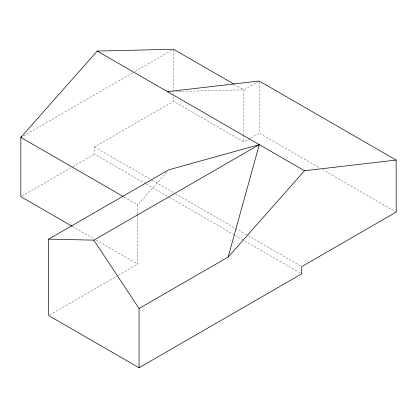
<?xml version="1.0" encoding="UTF-8"?>
<svg xmlns="http://www.w3.org/2000/svg" width="417" height="417" viewBox="0 0 417 417"><rect width="100%" height="100%" fill="white"/><g stroke="black" fill="none" stroke-linecap="round" stroke-linejoin="round"><path stroke-width="0.31" stroke-dasharray="2.08 1.56" d="M137.725 214.01L137.725 204.893L167.446 171.278M23.67 135.791L132.987 72.678M135.238 71.375L172.429 49.904M145.71 183.751L94.45 154.16L94.45 146.946L173.555 101.279L243.888 141.884L249.908 138.408M21.976 196.006L72.542 166.81M73.1 166.487L94.45 154.16M258.655 81.331L243.888 89.858L175.948 91.474M250.45 138.095L259.202 133.039L320.068 168.181M49.785 314.903L117.99 275.522M118.558 275.194L137.725 264.128L137.725 214.656M234.323 84.338L243.888 89.858L243.888 134.727M322.325 169.484L396.15 212.107M94.45 146.946L151.903 180.118M152.466 180.441L174.999 193.452M175.562 193.775L247.656 235.402M248.219 235.725L301.168 266.291M146.273 184.079L168.802 197.085M169.365 197.408L234.703 235.131M235.266 235.459L301.731 273.828M124.235 197.111L137.725 204.893M72.542 226.499L93.893 238.826M96.145 240.124L137.725 264.128M259.202 82.316L259.202 133.039M243.888 135.379L243.888 141.884M173.555 49.904L173.555 94.122M173.555 96.723L173.555 101.279"/><path stroke-width="0.63" d="M139.059 367.747L139.059 308.512L228.125 257.091L259.28 144.642L168.739 169.818L48.653 239.144L48.653 315.549L139.059 367.747L301.731 273.828L301.731 266.619L396.15 212.107L396.15 160.081L259.202 81.018L167.535 91.672L168.828 91.646M233.76 84.01L173.555 49.253L97.203 51.067L20.85 137.417L20.85 196.652L71.979 226.176M228.125 257.091L304.483 170.741L396.15 160.081M21.976 136.766L20.85 137.417L123.114 196.459M48.653 239.144L93.856 240.145L259.28 144.642M97.203 51.067L304.483 170.741M93.856 240.145L139.059 308.512"/></g></svg>
